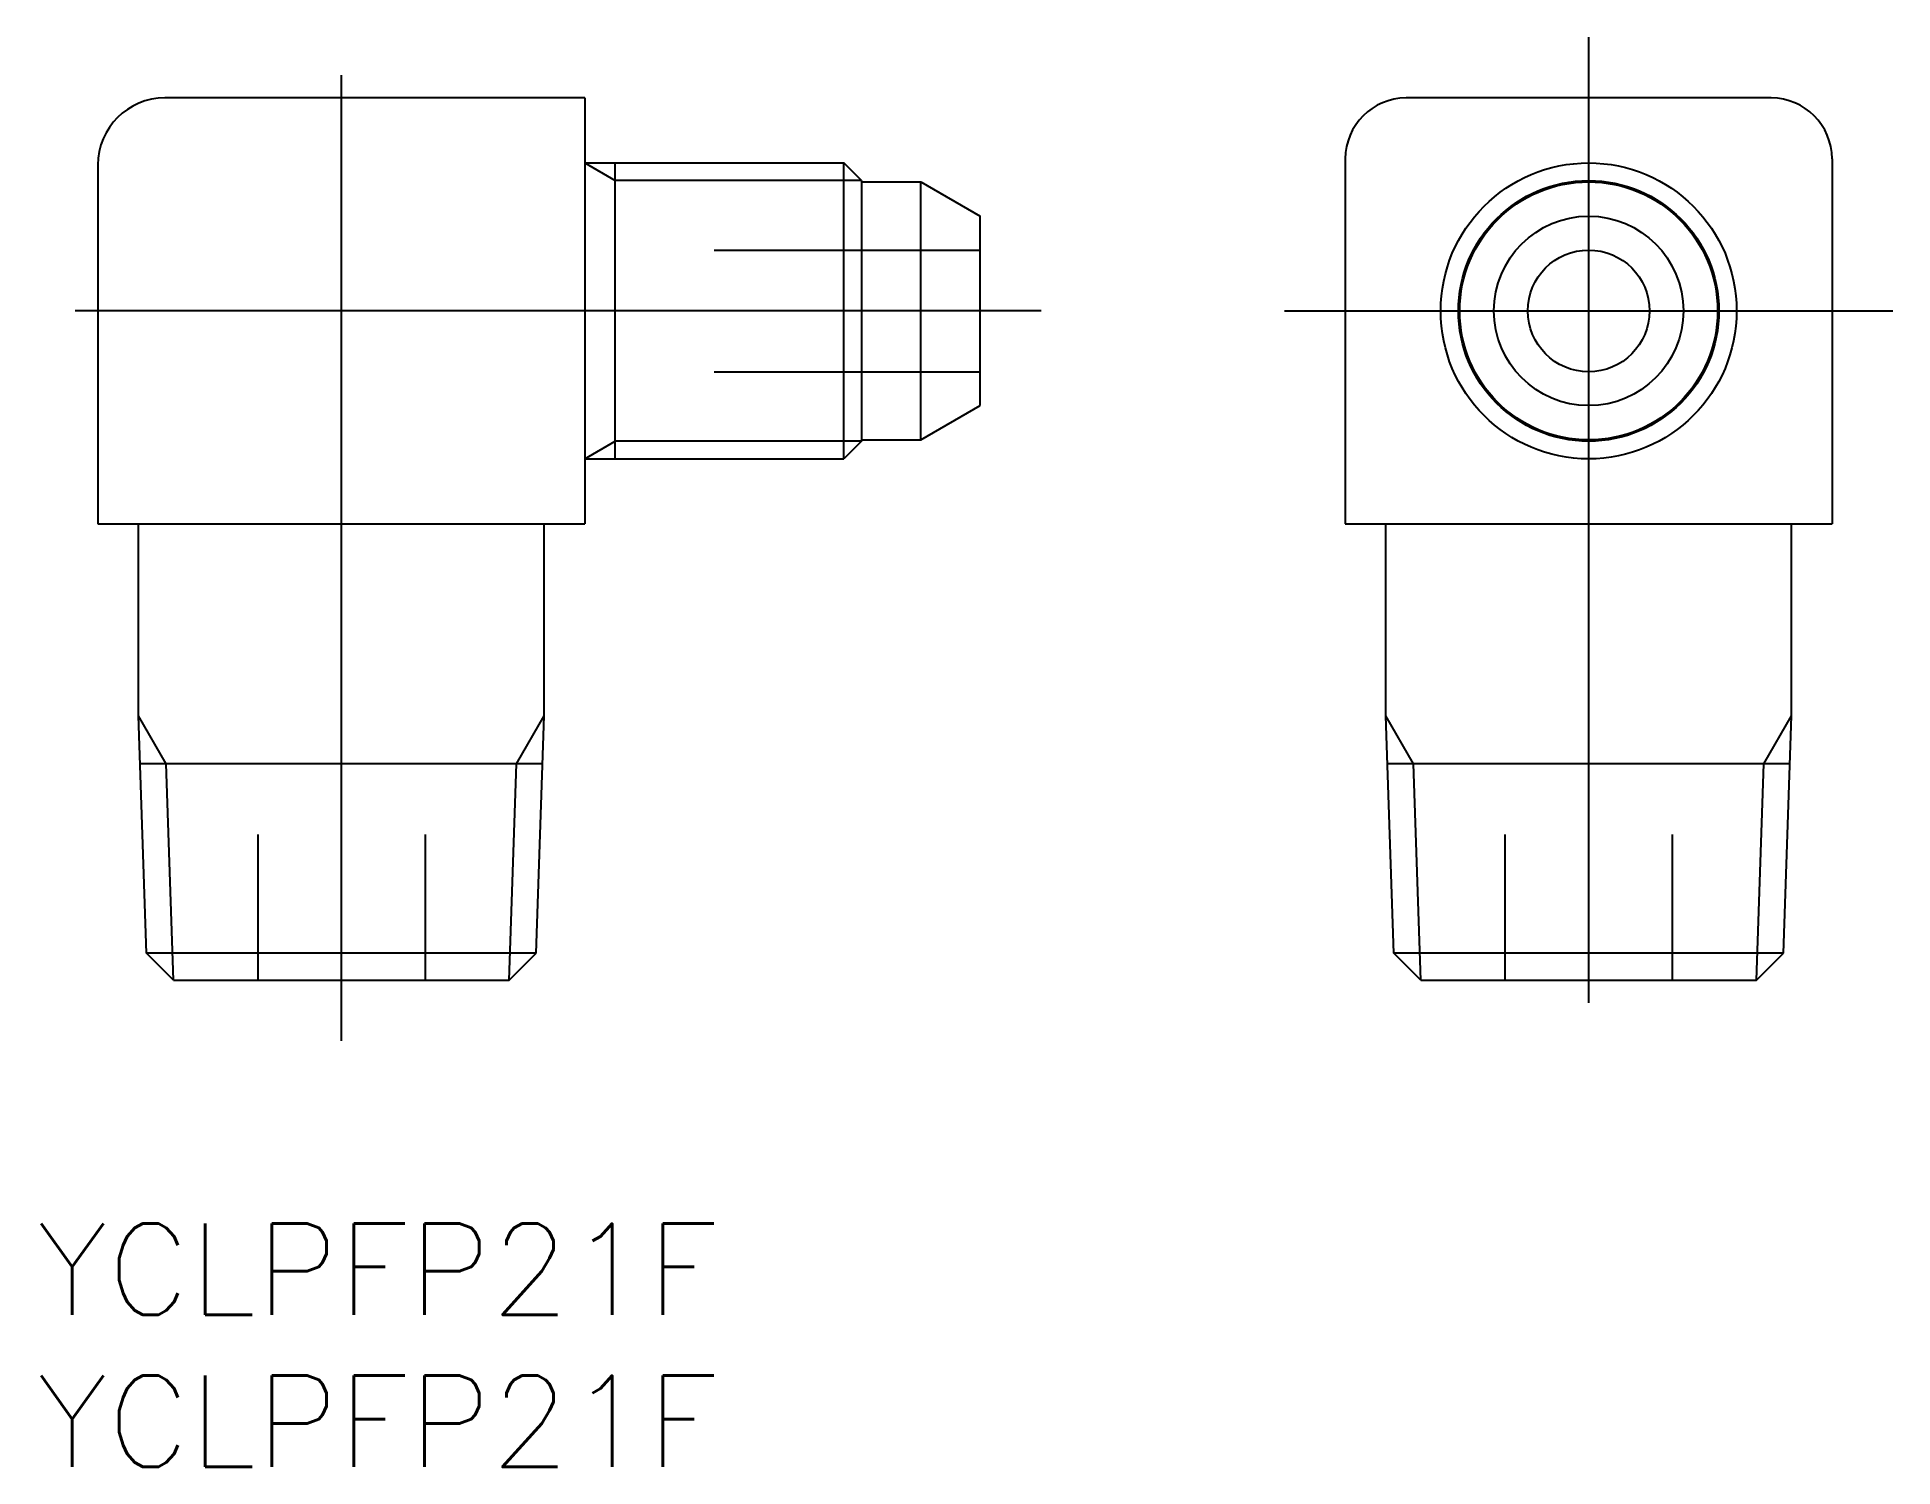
# Model space of a CAD drawing. Extents: x -10 to 51, y -38 to 9.
import ezdxf

# ---------------------------------------------------------------- set-up
doc = ezdxf.new("R2010")
doc.units = 0
doc.linetypes.add('CENTER', pattern=[50.8, 31.75, -6.35, 6.35, -6.35])
doc.linetypes.add('DASHED', pattern=[19.05, 12.7, -6.35])
doc.layers.get('0').update_dxf_attribs({"linetype": 'CONTINUOUS'})
doc.layers.add('CENTER', color=1, linetype='CENTER')
doc.styles.get("Standard").update_dxf_attribs({"font": 'txt.shx', "height": 3, "bigfont": 'bigfont.shx'})

msp = doc.modelspace()

# ---------------------------------------------------------------- linework, layer by layer
at = {"color": 7, "linetype": 'CONTINUOUS'}
for p, q in [((8, 7), (-5.8, 7)), ((8, 7), (8, -7)), ((47, 7), (35, 7)), ((33, 5), (33, -7)), ((49, 5), (49, -7)), ((-8, 4.8), (-8, -7)), ((8, 4.864), (16.519, 4.864)), ((9.006, -4.864), (9.006, 4.864)), ((16.519, -4.864), (16.519, 4.864)), ((17.1, 4.283), (16.519, 4.864)), ((17.1, 4.283), (17.1, -4.283)), ((17.1, 4.24), (19.05, 4.24)), ((19.05, -4.24), (19.05, 4.24)), ((19.05, 4.24), (21, 3.114)), ((21, -3.114), (21, 3.114)), ((19.05, -4.24), (21, -3.114)), ((17.1, -4.24), (19.05, -4.24)), ((8, -4.864), (16.519, -4.864)), ((17.1, -4.283), (16.519, -4.864)), ((-8, -7), (8, -7)), ((-6.672, -13.314), (-6.672, -7)), ((6.672, -13.314), (6.672, -7)), ((33, -7), (49, -7)), ((34.328, -13.314), (34.328, -7)), ((47.672, -13.314), (47.672, -7)), ((-6.4, -21.113), (-6.672, -13.314)), ((6.4, -21.113), (6.672, -13.314)), ((34.6, -21.113), (34.328, -13.314)), ((47.4, -21.113), (47.672, -13.314)), ((6.617, -14.892), (-6.617, -14.892)), ((47.617, -14.892), (34.383, -14.892)), ((6.4, -21.113), (-6.4, -21.113)), ((-5.513, -22), (-6.4, -21.113)), ((5.513, -22), (6.4, -21.113)), ((47.4, -21.113), (34.6, -21.113)), ((35.487, -22), (34.6, -21.113)), ((46.513, -22), (47.4, -21.113)), ((-5.513, -22), (5.513, -22)), ((35.487, -22), (46.513, -22))]:
    msp.add_line(p, q, dxfattribs=at)
at = {"color": 3, "linetype": 'CONTINUOUS'}
for p, q in [((8, 4.864), (9.006, 4.283)), ((17.1, 4.283), (9.006, 4.283)), ((8, -4.864), (9.006, -4.283)), ((17.1, -4.283), (9.006, -4.283)), ((-5.761, -14.892), (-6.672, -13.314)), ((5.761, -14.892), (6.672, -13.314)), ((35.239, -14.892), (34.328, -13.314)), ((46.761, -14.892), (47.672, -13.314)), ((-5.513, -22), (-5.761, -14.892)), ((5.513, -22), (5.761, -14.892)), ((35.487, -22), (35.239, -14.892)), ((46.513, -22), (46.761, -14.892))]:
    msp.add_line(p, q, dxfattribs=at)
at = {"color": 3, "linetype": 'DASHED'}
for p, q in [((12.259, 2), (21, 2)), ((12.259, -2), (21, -2)), ((-2.75, -17.214), (-2.75, -22)), ((2.75, -17.214), (2.75, -22)), ((38.25, -17.214), (38.25, -22)), ((43.75, -17.214), (43.75, -22))]:
    msp.add_line(p, q, dxfattribs=at)
at = {"color": 7, "linetype": 'CONTINUOUS'}
for radius in [4.864, 4.24, 3.114, 2]:
    msp.add_circle((41, 0), radius, dxfattribs=at)
at = {"color": 3, "linetype": 'CONTINUOUS'}
msp.add_circle((41, 0), 4.283, dxfattribs=at)
at = {"color": 7, "linetype": 'CONTINUOUS'}
for centre, radius, start, end in [((-5.8, 4.8), 2.2, 90, 180), ((35, 5), 2, 90, 180), ((47, 5), 2, 0, 90)]:
    msp.add_arc(centre, radius, start, end, dxfattribs=at)
at = {"layer": 'CENTER', "color": 1, "linetype": 'CENTER'}
for p, q in [((0, -24), (0, 9)), ((41, 9), (41, -24)), ((23, 0), (-10, 0)), ((31, 0), (51, 0))]:
    msp.add_line(p, q, dxfattribs=at)

# ---------------------------------------------------------------- texts
at = {"color": 7, "linetype": 'CONTINUOUS'}
for p in [(-10, -33), (-10, -38)]:
    msp.add_text('YCLPFP21F', height=3, dxfattribs=at).set_placement(p)

doc.saveas('drawing.dxf')
